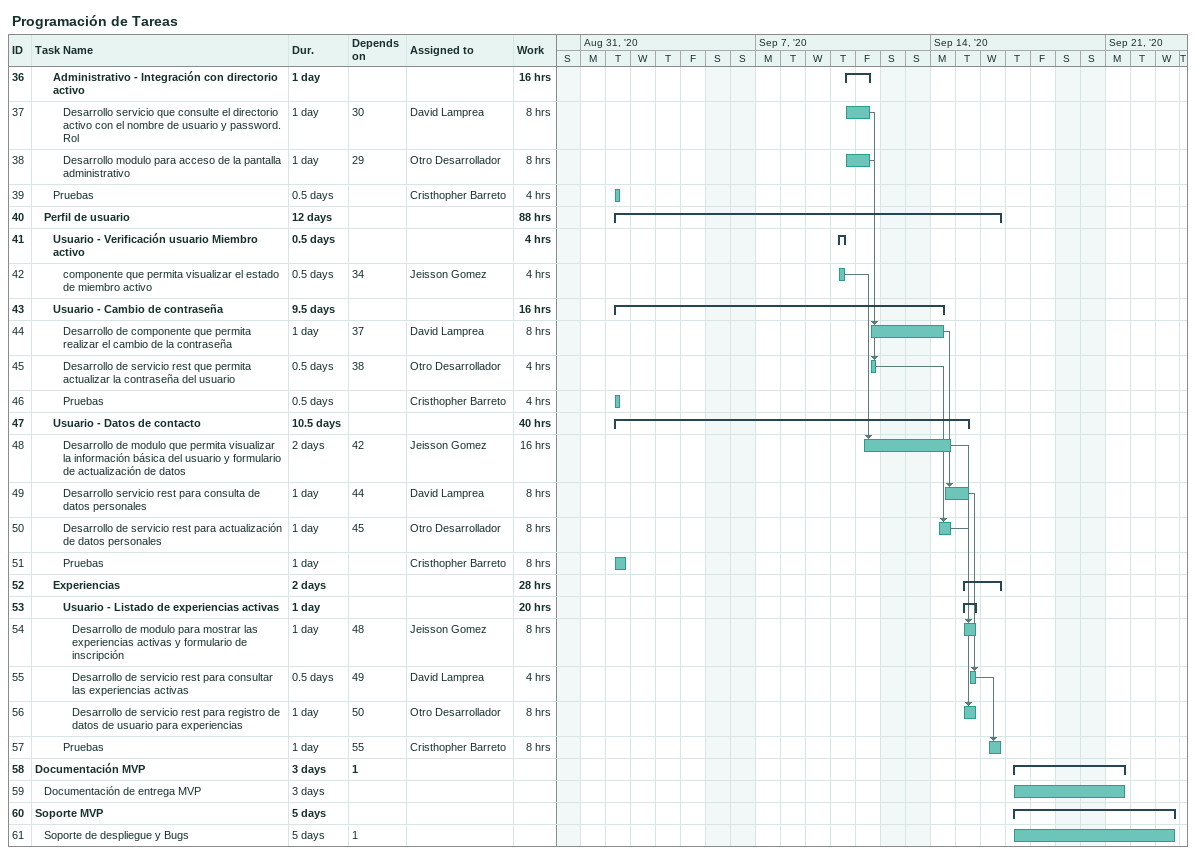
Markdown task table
Programación de Tareas

| ID | Level | Task | Duration | Start | Finish | Predecessors | Resources | Work (h) |
|---|---|---|---|---|---|---|---|---|
| 36 | 3 | **Administrativo - Integración con directorio activo** | 1d | 2020-09-10 | 2020-09-11 |  |  | 16 |
| 37 | 4 | Desarrollo servicio que consulte el directorio activo con el nombre de usuario y password. Rol | 1d | 2020-09-10 | 2020-09-11 | 30 | David Lamprea | 8 |
| 38 | 4 | Desarrollo modulo para acceso de la pantalla administrativo | 1d | 2020-09-10 | 2020-09-11 | 29 | Otro Desarrollador | 8 |
| 39 | 3 | Pruebas | 0.5d | 2020-09-01 | 2020-09-01 |  | Cristhopher Barreto | 4 |
| 40 | 2 | **Perfil de usuario** | 12d | 2020-09-01 | 2020-09-16 |  |  | 88 |
| 41 | 3 | **Usuario - Verificación usuario Miembro activo** | 0.5d | 2020-09-10 | 2020-09-10 |  |  | 4 |
| 42 | 4 | componente que permita visualizar el estado de miembro activo | 0.5d | 2020-09-10 | 2020-09-10 | 34 | Jeisson Gomez | 4 |
| 43 | 3 | **Usuario - Cambio de contraseña** | 9.5d | 2020-09-01 | 2020-09-14 |  |  | 16 |
| 44 | 4 | Desarrollo de componente que permita realizar el cambio de la contraseña | 1d | 2020-09-11 | 2020-09-14 | 37 | David Lamprea | 8 |
| 45 | 4 | Desarrollo de servicio rest que permita actualizar la contraseña del usuario | 0.5d | 2020-09-11 | 2020-09-11 | 38 | Otro Desarrollador | 4 |
| 46 | 4 | Pruebas | 0.5d | 2020-09-01 | 2020-09-01 |  | Cristhopher Barreto | 4 |
| 47 | 3 | **Usuario - Datos de contacto** | 10.5d | 2020-09-01 | 2020-09-15 |  |  | 40 |
| 48 | 4 | Desarrollo de modulo que permita visualizar la información básica del usuario y formulario de actualización de datos | 2d | 2020-09-11 | 2020-09-14 | 42 | Jeisson Gomez | 16 |
| 49 | 4 | Desarrollo servicio rest para consulta de datos personales | 1d | 2020-09-14 | 2020-09-15 | 44 | David Lamprea | 8 |
| 50 | 4 | Desarrollo de servicio rest para actualización de datos personales | 1d | 2020-09-14 | 2020-09-14 | 45 | Otro Desarrollador | 8 |
| 51 | 4 | Pruebas | 1d | 2020-09-01 | 2020-09-01 |  | Cristhopher Barreto | 8 |
| 52 | 3 | **Experiencias** | 2d | 2020-09-15 | 2020-09-16 |  |  | 28 |
| 53 | 4 | **Usuario - Listado de experiencias activas** | 1d | 2020-09-15 | 2020-09-15 |  |  | 20 |
| 54 | 5 | Desarrollo de modulo para mostrar las experiencias activas y formulario de inscripción | 1d | 2020-09-15 | 2020-09-15 | 48 | Jeisson Gomez | 8 |
| 55 | 5 | Desarrollo de servicio rest para consultar las experiencias activas | 0.5d | 2020-09-15 | 2020-09-15 | 49 | David Lamprea | 4 |
| 56 | 5 | Desarrollo de servicio rest para registro de datos de usuario para experiencias | 1d | 2020-09-15 | 2020-09-15 | 50 | Otro Desarrollador | 8 |
| 57 | 4 | Pruebas | 1d | 2020-09-16 | 2020-09-16 | 55 | Cristhopher Barreto | 8 |
| 58 | 1 | **Documentación MVP** | 3d | 2020-09-17 | 2020-09-21 | 1 |  |  |
| 59 | 2 | Documentación de entrega MVP | 3d | 2020-09-17 | 2020-09-21 |  |  |  |
| 60 | 1 | **Soporte MVP** | 5d | 2020-09-17 | 2020-09-23 |  |  |  |
| 61 | 2 | Soporte de despliegue y Bugs | 5d | 2020-09-17 | 2020-09-23 | 1 |  |  |
